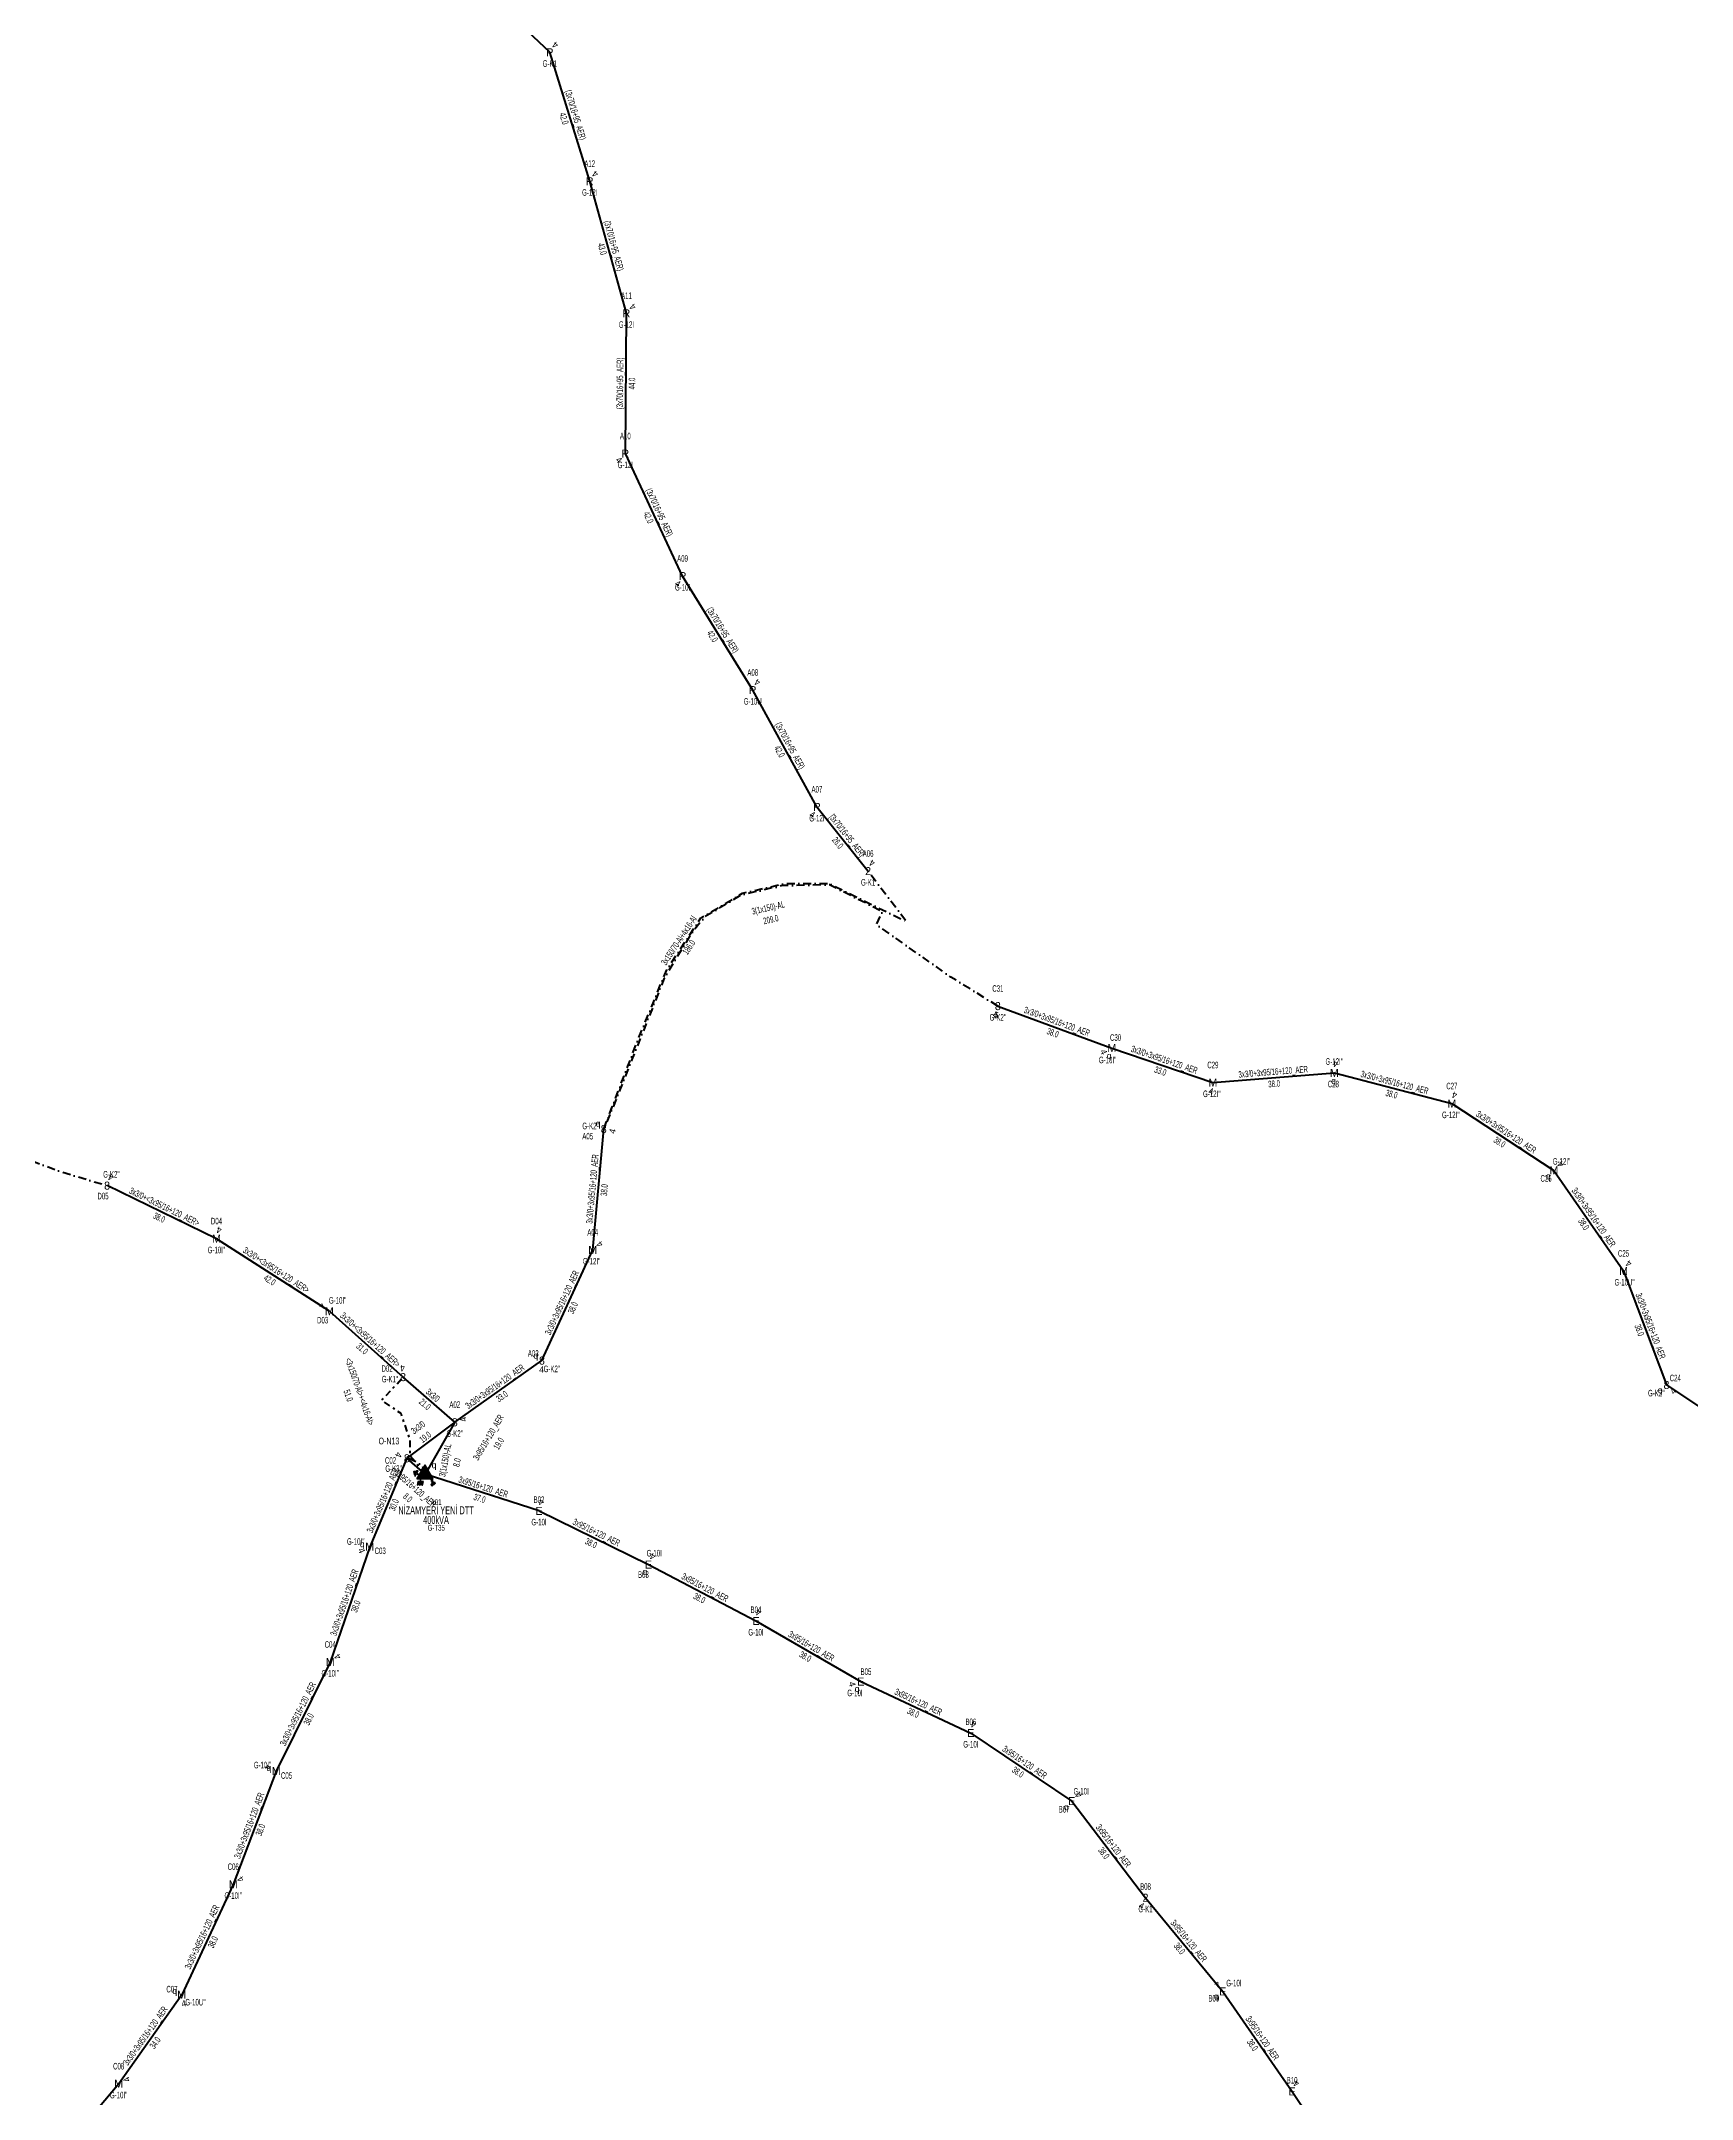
# Model space of a CAD drawing. Header units: millimetres. Extents: x 635683 to 638848, y 4083109 to 4086793.
# Drawn here: x 637170 to 637685, y 4084697 to 4085339 of the extents above; entities that cross this region are included whole.
import ezdxf
from ezdxf.enums import TextEntityAlignment as Align

# ---------------------------------------------------------------- set-up
doc = ezdxf.new("R2010")
doc.units = ezdxf.units.MM
doc.linetypes.add('DASHDOT', pattern=[5, 2.5, -1.25, 0, -1.25])
doc.linetypes.add('DASHEDXX', pattern=[5.05, 2, -1.175, 0.7, -1.175])
for name, color, linetype, lineweight in [('DIREK_AG_MEVCUT', 120, 'Continuous', 25), ('DIREK_AG_YENI', 108, 'Continuous', 25), ('DIREK_OG_YENI', 10, 'Continuous', 25), ('HAT_AG_HAVAI_BYSK', 3, 'Continuous', 50), ('HAT_AG_HAVAI_MEVCUT', 126, 'Continuous', 50), ('HAT_AG_HAVAI_YENI', 3, 'Continuous', 50), ('HAT_AG_YERALTI_ILERDE', 3, 'DASHEDXX', 50), ('HAT_AG_YERALTI_YENI', 3, 'DASHDOT', 50), ('HAT_OG_HAVAI_YENI', 1, 'Continuous', 70), ('HAT_OG_YERALTI_YENI', 1, 'DASHDOT', 70), ('NODE_OG_MEVCUT', 5, 'Continuous', 25), ('TRAFO_TADILAT_BYSK', 5, 'Continuous', 30), ('TRAFO_YENI', 5, 'Continuous', 30)]:
    doc.layers.add(name, color=color, linetype=linetype, lineweight=lineweight)
doc.styles.add('Direk', font='B_CAD')
doc.styles.get("Standard").update_dxf_attribs({"font": 'Arial'})

# ---------------------------------------------------------------- blocks, each defined once
blk = doc.blocks.new('YENI_DIREK')
h = blk.add_hatch(color=32)
h.paths.add_polyline_path([(-3.28, -0.5), (-3.07, -0.63), (-2.64, 0.1), (-1.87, -0.35), (-1.77, -0.17), (-2.54, 0.28), (-2.11, 1.01), (-2.33, 1.14)])
h.paths.add_polyline_path([(-3.42, -0.17), (-3.29, -0.25), (-2.57, 0.98), (-2.7, 1.06)])
h.paths.add_polyline_path([(-3.5, 0.29), (-3.37, 0.22), (-3.01, 0.82), (-3.14, 0.9)])
h.paths.add_polyline_path([(-3.41, 0.73), (-3.54, 0.81), (-3.62, 0.68), (-3.49, 0.61)])
h.paths.add_polyline_path([(-1.26, -1.44), (-1.46, -1.44), (-1.47, -2.34), (-2.22, -2.34), (-2.48, -3.47), (-2.38, -3.47), (-2.17, -2.54), (-1.87, -2.54), (-2.08, -3.47), (-1.98, -3.47), (-1.77, -2.54), (-1.47, -2.54), (-1.68, -3.48), (-1.58, -3.48), (-1.37, -2.54), (-1.07, -2.54), (-1.28, -3.48), (-1.18, -3.48), (-0.97, -2.54), (-0.67, -2.55), (-0.88, -3.48), (-0.78, -3.48), (-0.52, -2.35), (-1.27, -2.34)])
at = {"layer": 'TRAFO_YENI'}
for points in [[(2.31, -1.57), (2.08, -1.92), (2.04, -1.44), (1.9, -1.44), (1.98, -2.32), (2.21, -1.96), (2.27, -2.67), (2.06, -2.67), (2.36, -2.87), (2.36, -2.86), (2.6, -2.49), (2.41, -2.63)], [(2.31, -1.57), (2.08, -1.92), (2.04, -1.44), (1.9, -1.44), (1.98, -2.32), (2.21, -1.96), (2.27, -2.67), (2.06, -2.67), (2.36, -2.87), (1.94, -3.19), (2.16, -3.79), (2.22, -3.74), (2.04, -3.26), (2.22, -3.13), (2.4, -3.6), (2.46, -3.56), (2.28, -3.08), (2.46, -2.94), (2.64, -3.42), (2.69, -3.38), (2.51, -2.9), (2.69, -2.76), (2.87, -3.24), (2.93, -3.2), (2.75, -2.72), (2.93, -2.58), (3.11, -3.06), (3.17, -3.01), (2.95, -2.42), (2.36, -2.86), (2.6, -2.49), (2.41, -2.63)], [(2.93, -2.58), (3.11, -3.06), (3.17, -3.01), (2.95, -2.42), (2.36, -2.86), (2.6, -2.49), (2.41, -2.63), (2.31, -1.57), (2.08, -1.92), (2.04, -1.44), (1.9, -1.44), (1.98, -2.32), (2.21, -1.96), (2.27, -2.67), (2.06, -2.67), (2.36, -2.87), (1.94, -3.19), (2.16, -3.79), (2.22, -3.74), (2.04, -3.26), (2.22, -3.13), (2.4, -3.6), (2.46, -3.56), (2.28, -3.08), (2.46, -2.94), (2.64, -3.42), (2.69, -3.38), (2.51, -2.9), (2.69, -2.76), (2.87, -3.24), (2.93, -3.2), (2.75, -2.72)]]:
    blk.add_hatch(color=32, dxfattribs=at).paths.add_polyline_path(points)
at = {"layer": 'TRAFO_TADILAT_BYSK', "color": 32, "flags": 128}
for points in [[(-3.49, 0.61), (-3.41, 0.73), (-3.54, 0.81), (-3.62, 0.68), (-3.49, 0.61)], [(-3.37, 0.22), (-3.01, 0.82), (-3.14, 0.9), (-3.5, 0.29), (-3.37, 0.22)], [(-3.29, -0.25), (-2.57, 0.98), (-2.7, 1.06), (-3.42, -0.17), (-3.29, -0.25)], [(-1.77, -0.17), (-2.54, 0.28), (-2.11, 1.01), (-2.33, 1.14), (-3.28, -0.5), (-3.07, -0.63), (-2.64, 0.1), (-1.87, -0.35), (-1.77, -0.17)], [(-1.26, -1.44), (-1.46, -1.44), (-1.47, -2.34), (-2.22, -2.34), (-2.48, -3.47), (-2.38, -3.47), (-2.17, -2.54), (-1.87, -2.54), (-2.08, -3.47), (-1.98, -3.47), (-1.77, -2.54), (-1.47, -2.54), (-1.68, -3.48), (-1.58, -3.48), (-1.37, -2.54), (-1.07, -2.54), (-1.28, -3.48), (-1.18, -3.48), (-0.97, -2.54), (-0.67, -2.55), (-0.88, -3.48), (-0.78, -3.48), (-0.52, -2.35), (-1.27, -2.34), (-1.26, -1.44)]]:
    blk.add_lwpolyline(points, dxfattribs=at)
at = {"layer": 'TRAFO_YENI', "linetype": 'Continuous'}
for p, q in [((-2.5, -1.44), (0, 2.89)), ((2.5, -1.44), (0, 2.89)), ((-2.5, -1.44), (2.5, -1.44))]:
    blk.add_line(p, q, dxfattribs=at)
at = {"layer": 'TRAFO_YENI', "color": 32, "flags": 128}
blk.add_lwpolyline([(1.9, -1.44), (2.04, -1.44), (2.08, -1.92), (2.31, -1.57), (2.41, -2.63), (2.6, -2.49), (2.36, -2.86), (2.95, -2.42), (3.17, -3.01), (3.11, -3.06), (2.93, -2.58), (2.75, -2.72), (2.93, -3.2), (2.87, -3.24), (2.69, -2.76), (2.51, -2.9), (2.69, -3.38), (2.64, -3.42), (2.46, -2.94), (2.28, -3.08), (2.46, -3.56), (2.4, -3.6), (2.22, -3.13), (2.04, -3.26), (2.22, -3.74), (2.16, -3.79), (1.94, -3.19), (2.36, -2.87), (2.06, -2.67), (2.27, -2.67), (2.21, -1.96), (1.98, -2.32), (1.9, -1.44)], dxfattribs=at)
at = {"layer": 'TRAFO_YENI', "linetype": 'Continuous'}
for points in [[(-2.5, -1.44), (0, -1.44), (0, 2.89)], [(0, -1.44), (0, 2.89), (2.5, -1.44)]]:
    blk.add_solid(points, dxfattribs=at)

msp = doc.modelspace()

# ---------------------------------------------------------------- linework, layer by layer
at = {"layer": 'HAT_AG_HAVAI_BYSK'}
msp.add_line((637412.313, 4085100.095), (637428.287, 4085080.076), dxfattribs=at)
at = {"layer": 'HAT_AG_HAVAI_MEVCUT'}
for p, q in [((637328.995, 4085335.429), (637298.679, 4085363.978)), ((637341.434, 4085295.22), (637328.995, 4085335.429)), ((637352.892, 4085254.035), (637341.434, 4085295.22)), ((637352.546, 4085210.276), (637352.892, 4085254.035)), ((637370.409, 4085172.093), (637352.546, 4085210.276)), ((637392.295, 4085136.532), (637370.409, 4085172.093)), ((637412.313, 4085100.095), (637392.295, 4085136.532))]:
    msp.add_line(p, q, dxfattribs=at)
at = {"layer": 'HAT_AG_HAVAI_YENI'}
for p, q in [((637299.325, 4084908.204), (637290.042, 4084892.052)), ((637290.042, 4084892.052), (637284.373, 4084896.976)), ((637325.616595, 4084880.571012), (637290.042, 4084892.052)), ((637325.616595, 4084880.571012), (637359.769387, 4084863.824877)), ((637359.769387, 4084863.824877), (637393.296717, 4084846.231394)), ((637393.296717, 4084846.231394), (637426.018699, 4084827.335078)), ((637426.018699, 4084827.335078), (637460.344587, 4084811.290103)), ((637460.344587, 4084811.290103), (637491.845978, 4084790.059227)), ((637491.845978, 4084790.059227), (637514.842, 4084759.928)), ((637514.842, 4084759.928), (637538.939573, 4084730.692838)), ((637538.939573, 4084730.692838), (637560.576349, 4084699.510108)), ((637560.576349, 4084699.510108), (637576.051989, 4084676.61274))]:
    msp.add_line(p, q, dxfattribs=at)
at = {"layer": 'HAT_AG_YERALTI_ILERDE', "flags": 128}
msp.add_lwpolyline([(637290.042, 4084892.052), (637285.401348, 4084897.651244), (637285.464524, 4084902.578951), (637282.55844, 4084910.918148), (637276.556746, 4084915.087746), (637283.188, 4084922.285)], dxfattribs=at)
at = {"layer": 'HAT_AG_YERALTI_YENI', "flags": 128}
msp.add_lwpolyline([(637345.803, 4084999.652), (637356.580425, 4085027.760128), (637365.46348, 4085049.310622), (637376.140179, 4085065.489928), (637389.103355, 4085073.199256), (637402.400742, 4085076.235506), (637416.048318, 4085076.259298), (637440.339338, 4085064.28243), (637428.287, 4085080.076)], dxfattribs=at)
at = {"layer": 'HAT_OG_HAVAI_YENI'}
for p, q in [((637468.774, 4085037.987), (637504.33775, 4085024.887531)), ((637504.33775, 4085024.887531), (637535.862, 4085014.135)), ((637535.862, 4085014.135), (637573.758, 4085017.171)), ((637573.758, 4085017.171), (637610.427, 4085007.567)), ((637610.427, 4085007.567), (637642.248, 4084986.744)), ((637342.371, 4084961.932), (637345.803, 4084999.652)), ((637642.248, 4084986.744), (637663.992, 4084955.38)), ((637224.988514, 4084965.447957), (637190.853, 4084982.011)), ((637260.217145, 4084942.835951), (637224.988514, 4084965.447957)), ((637326.516, 4084927.448), (637342.371, 4084961.932)), ((637663.992, 4084955.38), (637677.389, 4084919.831)), ((637260.217145, 4084942.835951), (637283.188, 4084922.285)), ((637299.325, 4084908.204), (637326.516, 4084927.448)), ((637299.325, 4084908.204), (637283.188, 4084922.285)), ((637677.389, 4084919.831), (637708.75827, 4084898.86078)), ((637299.325, 4084908.204), (637284.373, 4084896.976)), ((637284.373, 4084896.976), (637272.800417, 4084869.364892)), ((637272.800417, 4084869.364892), (637260.476559, 4084833.42484)), ((637260.476559, 4084833.42484), (637243.625441, 4084799.449161)), ((637243.625441, 4084799.449161), (637230.211843, 4084764.103359)), ((637230.211843, 4084764.103359), (637214.121, 4084729.666)), ((637214.121, 4084729.666), (637194.47034, 4084701.902382)), ((637194.47034, 4084701.902382), (637172.463, 4084675.679))]:
    msp.add_line(p, q, dxfattribs=at)
at = {"layer": 'HAT_OG_YERALTI_YENI', "flags": 128}
for points in [[(637468.774, 4085037.987), (637454.12232, 4085047.043322), (637430.885196, 4085063.418705), (637432.789481, 4085067.435581), (637416.225183, 4085075.842354), (637401.481809, 4085075.552436), (637388.656876, 4085072.619379), (637377.493536, 4085065.922893), (637373.119831, 4085060.614636), (637364.677025, 4085046.692783), (637349.998889, 4085009.690913), (637345.803, 4084999.652)], [(637086.562, 4085020.912), (637132.800424, 4085002.433425), (637176.886373, 4084986.212419), (637190.853, 4084982.011)], [(637284.524396, 4084897.009403), (637284.373, 4084896.976)], [(637290.042, 4084892.052), (637289.322643, 4084894.474158), (637287.655167, 4084895.699243), (637284.524396, 4084897.009403)]]:
    msp.add_lwpolyline(points, dxfattribs=at)

# ---------------------------------------------------------------- block references
at = {"layer": 'TRAFO_YENI'}
msp.add_blockref('YENI_DIREK', (637290.042, 4084892.052), dxfattribs=at)

# ---------------------------------------------------------------- texts
at = {"layer": 'DIREK_AG_MEVCUT', "linetype": 'ByBlock', "style": 'Direk'}
for s, p in [('P', (637328.995, 4085335.429)), ('R', (637341.434, 4085295.22)), ('R', (637352.892, 4085254.035)), ('R', (637352.546, 4085210.276)), ('R', (637370.409, 4085172.093)), ('R', (637392.295, 4085136.532)), ('R', (637412.313, 4085100.095))]:
    msp.add_text(s, height=2.5, dxfattribs=at).set_placement(p, align=Align.MIDDLE_CENTER)
at = {"layer": 'DIREK_AG_MEVCUT', "color": 32, "style": 'Direk'}
for rotation, p in [(503.594953, (637330.656771, 4085337.682556)), (502.7735, (637343.127909, 4085297.449501)), (495.000001, (637354.871899, 4085256.014899)), (315.000001, (637350.566101, 4085208.296101)), (327.535709, (637368.906033, 4085169.730567)), (509.391903, (637393.720657, 4085138.941876)), (329.391903, (637410.887343, 4085097.685124))]:
    msp.add_text('4', height=2, rotation=rotation, dxfattribs=at).set_placement(p, align=Align.MIDDLE_CENTER)
at = {"layer": 'DIREK_AG_MEVCUT', "linetype": 'ByBlock', "width": 0.53}
for s, p in [('G-K1', (637328.995, 4085331.929)), ('A12', (637341.434, 4085300.72)), ('G-12I', (637341.434, 4085291.72)), ('A11', (637352.892, 4085259.535)), ('G-12I', (637352.892, 4085250.535)), ('A10', (637352.546, 4085215.776)), ('G-12I', (637352.546, 4085206.776)), ('A09', (637370.409, 4085177.593)), ('G-10I', (637370.409, 4085168.593)), ('A08', (637392.295, 4085142.032)), ('G-10U', (637392.295, 4085133.032)), ('A07', (637412.313, 4085105.595)), ('G-12I', (637412.313, 4085096.595))]:
    msp.add_text(s, height=2.05, dxfattribs=at).set_placement(p, align=Align.MIDDLE_CENTER)
at = {"layer": 'DIREK_AG_YENI', "linetype": 'ByBlock', "width": 0.53}
for s, p in [('A06', (637428.287, 4085085.576)), ('G-K1', (637428.287, 4085076.576))]:
    msp.add_text(s, height=2.05, dxfattribs=at).set_placement(p, align=Align.MIDDLE_CENTER)
at = {"layer": 'DIREK_AG_YENI', "color": 32, "style": 'Direk'}
for rotation, p in [(513.67393, (637429.528741, 4085082.585597)), (526.939955, (637326.249317, 4084883.298587)), (512.703778, (637361.053442, 4084866.31309)), (524.997197, (637394.021543, 4084848.93595)), (286.232586, (637423.330321, 4084826.552374)), (523.01068, (637461.162729, 4084813.967909)), (492.018379, (637493.926182, 4084791.93346)), (333.67536, (637513.600321, 4084757.418372)), (218.31213, (637537.203727, 4084732.889844)), (512.026788, (637561.889713, 4084701.982976))]:
    msp.add_text('4', height=2, rotation=rotation, dxfattribs=at).set_placement(p, align=Align.MIDDLE_CENTER)
at = {"layer": 'DIREK_AG_YENI', "linetype": 'ByBlock', "style": 'Direk'}
msp.add_text('2', height=2.5, dxfattribs=at).set_placement((637428.287, 4085080.076), align=Align.MIDDLE_CENTER)
at = {"layer": 'DIREK_AG_YENI', "width": 0.53}
for s, p in [('B02', (637325.616595, 4084884.071012)), ('G-10I', (637325.616595, 4084877.071012)), ('G-10I', (637361.572838, 4084867.37903)), ('B03', (637358.185638, 4084860.703702)), ('B04', (637393.296717, 4084849.731394)), ('G-10I', (637393.296717, 4084842.731394)), ('B05', (637427.636402, 4084830.438791)), ('G-10I', (637424.171773, 4084823.791579)), ('B06', (637460.344587, 4084814.790103)), ('G-10I', (637460.344587, 4084807.790103)), ('G-10I', (637494.753458, 4084793.143064)), ('B07', (637489.444993, 4084787.512607)), ('B08', (637514.842, 4084763.428)), ('G-K1', (637514.842, 4084756.428)), ('G-10I', (637542.412229, 4084733.321725)), ('B09', (637536.149011, 4084728.580313)), ('B10', (637560.576349, 4084703.010108))]:
    msp.add_text(s, height=2.05, dxfattribs=at).set_placement(p, align=Align.MIDDLE_CENTER)
at = {"layer": 'DIREK_AG_YENI', "style": 'Direk'}
for s, p in [('E', (637325.616595, 4084880.571012)), ('E', (637359.769387, 4084863.824877)), ('E', (637393.296717, 4084846.231394)), ('E', (637426.018699, 4084827.335078)), ('E', (637460.344587, 4084811.290103)), ('E', (637491.845978, 4084790.059227)), ('2', (637514.842, 4084759.928)), ('E', (637538.939573, 4084730.692838)), ('E', (637560.576349, 4084699.510108))]:
    msp.add_text(s, height=2.5, dxfattribs=at).set_placement(p, align=Align.MIDDLE_CENTER)
at = {"layer": 'DIREK_AG_YENI', "color": 4, "style": 'Direk'}
for p in [(637358.638138, 4084861.595466), (637424.863197, 4084825.11814), (637490.130988, 4084788.240213), (637536.946315, 4084729.183891)]:
    msp.add_text('q', height=2, dxfattribs=at).set_placement(p, align=Align.MIDDLE_CENTER)
at = {"layer": 'DIREK_OG_YENI', "width": 0.53}
for s, p in [('C31', (637468.774, 4085043.487)), ("G-K2''", (637468.774, 4085034.487)), ('C30', (637505.507628, 4085028.186225)), ("G-10I''", (637503.027784, 4085021.193832)), ('C29', (637535.862, 4085019.635)), ("G-12I''", (637573.733601, 4085020.711821)), ('C28', (637573.449995, 4085013.684579)), ('C27', (637610.427, 4085013.067)), ("G-12I''", (637535.52479, 4085010.635)), ("G-K2''", (637341.703573, 4085000.605106)), ("G-12I''", (637610.08979, 4085004.067)), ('A05', (637340.803312, 4084997.428506)), ("G-K2''", (637192.221235, 4084985.518026)), ("G-12I''", (637644.654293, 4084989.561963)), ('C26', (637639.80648, 4084984.236216)), ('D05', (637189.580893, 4084978.750365)), ('D04', (637224.988514, 4084970.947957)), ('A04', (637342.371, 4084967.432)), ("G-10I''", (637224.988514, 4084961.947957)), ('C25', (637663.992, 4084960.88)), ("G-12I''", (637342.03379, 4084958.432)), ("G-10U''", (637664.32921, 4084951.88)), ("G-10I''", (637262.795516, 4084946.225896)), ('D03', (637258.098305, 4084940.05018)), ('A03', (637323.823163, 4084929.683761)), ('D02', (637278.213306, 4084924.966965)), ("G-K1''", (637279.133481, 4084921.660546)), ("G-K2''", (637329.639581, 4084924.854609)), ('C24', (637680.130293, 4084922.007077)), ("G-K2''", (637674.201322, 4084917.300576)), ('A02', (637299.325, 4084913.704)), ("G-K2''", (637299.325, 4084904.704)), ('C02', (637279.289036, 4084896.307955)), ("G-K3''", (637280.240467, 4084893.763895)), ("G-10I''", (637268.433975, 4084871.02646)), ('C03', (637276.071582, 4084868.120112)), ('C04', (637260.476559, 4084838.92484)), ("G-10I''", (637260.476559, 4084829.92484)), ("G-10I''", (637239.364492, 4084801.309035)), ('C05', (637246.833177, 4084798.049007)), ('C06', (637230.211843, 4084769.603359)), ("G-10I''", (637230.211843, 4084760.603359)), ('C07', (637211.095032, 4084731.424839)), ("G-10U''", (637218.421412, 4084727.362395)), ('C08', (637194.47034, 4084707.402382)), ("G-10I''", (637194.47034, 4084698.402382))]:
    msp.add_text(s, height=2.05, dxfattribs=at).set_placement(p, align=Align.MIDDLE_CENTER)
at = {"layer": 'DIREK_OG_YENI', "style": 'Direk'}
for s, p in [('8', (637468.774, 4085037.987)), ('M', (637504.33775, 4085024.887531)), ('M', (637535.862, 4085014.135)), ('M', (637573.758, 4085017.171)), ('M', (637610.427, 4085007.567)), ('8', (637345.803, 4084999.652)), ('M', (637642.248, 4084986.744)), ('8', (637190.853, 4084982.011)), ('M', (637224.988514, 4084965.447957)), ('M', (637342.371, 4084961.932)), ('M', (637663.992, 4084955.38)), ('M', (637260.217145, 4084942.835951)), ('8', (637283.188, 4084922.285)), ('8', (637326.516, 4084927.448)), ('8', (637677.389, 4084919.831)), ('8', (637299.325, 4084908.204)), ('8', (637284.373, 4084896.976)), ('M', (637272.800417, 4084869.364892)), ('M', (637260.476559, 4084833.42484)), ('M', (637243.625441, 4084799.449161)), ('M', (637230.211843, 4084764.103359)), ('M', (637214.121, 4084729.666)), ('M', (637194.47034, 4084701.902382))]:
    msp.add_text(s, height=2.5, dxfattribs=at).set_placement(p, align=Align.MIDDLE_CENTER)
at = {"layer": 'DIREK_OG_YENI', "color": 32, "style": 'Direk'}
for s, rotation, p in [('4', 344.139728, (637468.008782, 4085035.293593)), ('5', 349.889675, (637468.282476, 4085035.23048)), ('4', 295.126177, (637501.8027, 4085023.698614)), ('4', 532.859051, (637574.10607, 4085019.949281)), ('4', 347.831456, (637535.271793, 4085011.397911)), ('4', 523.400051, (637611.226925, 4085010.250304)), ('4', 436.059047, (637348.520525, 4084998.977419)), ('4', 492.119165, (637644.324904, 4084988.621889)), ('4', 516.40194, (637191.97389, 4084984.576854)), ('4', 523.65252, (637225.776607, 4084968.13476)), ('4', 489.648986, (637344.52691, 4084963.718631)), ('4', 505.324714, (637665.58499, 4084957.682691)), ('4', 235.024324, (637257.922837, 4084944.440991)), ('4', 543.537418, (637283.015239, 4084925.079665)), ('4', 357.793393, (637326.408191, 4084924.650076)), ('4', 407.340246, (637679.448094, 4084917.933599)), ('4', 467.644175, (637301.99328, 4084909.052693)), ('4', 247.195067, (637281.791877, 4084898.061266)), ('4', 295.119876, (637270.265236, 4084868.176255)), ('4', 485.536571, (637262.755044, 4084835.052263)), ('4', 245.019383, (637241.087379, 4084800.631633)), ('4', 484.60922, (637232.516369, 4084765.693692)), ('4', 373.26654, (637214.763548, 4084726.940723)), ('4', 477.354866, (637196.957237, 4084703.188983))]:
    msp.add_text(s, height=2, rotation=rotation, dxfattribs=at).set_placement(p, align=Align.MIDDLE_CENTER)
at = {"layer": 'DIREK_OG_YENI', "color": 4, "style": 'Direk'}
for p in [(637503.502122, 4085022.531321), (637573.537996, 4085014.680699), (637344.035233, 4085001.419767), (637640.504057, 4084984.952726), (637324.592545, 4084929.044972), (637675.430934, 4084918.276659), (637270.46387, 4084870.254022), (637241.334201, 4084800.449271), (637211.959594, 4084730.922314)]:
    msp.add_text('q', height=2, dxfattribs=at).set_placement(p, align=Align.MIDDLE_CENTER)
at = {"layer": 'HAT_AG_HAVAI_BYSK', "lineweight": 30, "width": 0.53}
msp.add_text('[3x70/16+95_AER]', height=2.05, rotation=308.587835, dxfattribs=at).set_placement((637420.964405, 4085090.615657, 318714.1435), align=Align.CENTER)
msp.add_text('26.0', height=2.05, rotation=308.587835, dxfattribs=at).set_placement((637419.635595, 4085089.555343, 318714.1435), align=Align.TOP_CENTER)
at = {"layer": 'HAT_AG_HAVAI_MEVCUT', "lineweight": 30, "width": 0.53}
for rotation, p in [(287.189903, (637336.026531, 4085315.575709, 318664.4975)), (285.546997, (637347.981899, 4085274.855324, 318670.717)), (89.546975, (637351.869027, 4085232.162221, 318676.446)), (295.071415, (637362.247413, 4085191.544685, 318676.273)), (301.610199, (637382.075889, 4085154.758017, 318685.2045)), (298.783804, (637403.048976, 4085118.72278, 318696.1475))]:
    msp.add_text('(3x70/16+95_AER)', height=2.05, rotation=rotation, dxfattribs=at).set_placement(p, align=Align.CENTER)
for s, rotation, p in [('42.0', 287.189903, (637334.402469, 4085315.073291, 318664.4975)), ('43.0', 285.546997, (637346.344101, 4085274.399676, 318670.717)), ('44.0', 89.546975, (637353.568973, 4085232.148779, 318676.446)), ('42.0', 295.071415, (637360.707587, 4085190.824315, 318676.273)), ('42.0', 301.610199, (637380.628111, 4085153.866983, 318685.2045)), ('42.0', 298.783804, (637401.559024, 4085117.90422, 318696.1475))]:
    msp.add_text(s, height=2.05, rotation=rotation, dxfattribs=at).set_placement(p, align=Align.TOP_CENTER)
at = {"layer": 'HAT_AG_HAVAI_YENI', "lineweight": 30, "width": 0.53}
for rotation, p in [(59.327196, (637310.691422, 4084902.951764)), (319.021396, (637286.470923, 4084886.730221)), (342.390165, (637307.913966, 4084887.081751)), (333.879907, (637343.067207, 4084872.961137)), (332.311734, (637376.928014, 4084855.780801)), (329.994392, (637410.08278, 4084837.519316)), (334.947168, (637443.541579, 4084820.08262)), (326.021357, (637476.570334, 4084801.379524)), (307.34998, (637504.019544, 4084775.509084)), (309.498372, (637527.546535, 4084745.850858)), (304.755639, (637550.456313, 4084715.586039))]:
    msp.add_text('3x95/16+120_AER', height=2.05, rotation=rotation, dxfattribs=at).set_placement(p, align=Align.CENTER)
for s, rotation, p in [('19.0', 59.327196, (637312.153583, 4084902.084535)), ('8.0', 319.021396, (637285.356101, 4084885.446798)), ('37.0', 342.390165, (637307.399659, 4084885.461416)), ('38.0', 333.879907, (637342.318775, 4084871.434752)), ('38.0', 332.311734, (637376.13809, 4084854.27547)), ('38.0', 329.994392, (637409.232636, 4084836.047156)), ('38.0', 334.947168, (637442.821707, 4084818.54256)), ('38.0', 326.021357, (637475.620231, 4084799.969806)), ('38.0', 307.34998, (637502.668138, 4084774.477725)), ('38.0', 309.498372, (637526.234743, 4084744.769562)), ('38.0', 304.755639, (637549.059609, 4084714.616907))]:
    msp.add_text(s, height=2.05, rotation=rotation, dxfattribs=at).set_placement(p, align=Align.TOP_CENTER)
at = {"layer": 'HAT_AG_YERALTI_ILERDE', "lineweight": 30, "width": 0.53}
msp.add_text('<3x150/70-Al>+<4x16-Al>', height=2.05, rotation=289.212672, dxfattribs=at).set_placement((637268.704328, 4084917.45226), align=Align.CENTER)
msp.add_text('51.0', height=2.05, rotation=289.212672, dxfattribs=at).set_placement((637267.099012, 4084916.892832), align=Align.TOP_CENTER)
at = {"layer": 'HAT_AG_YERALTI_YENI', "lineweight": 30, "width": 0.53}
msp.add_text('3x150/70-Al+4x16-Al', height=2.05, rotation=56.579241, dxfattribs=at).set_placement((637370.092378, 4085057.86844), align=Align.CENTER)
msp.add_text('186.0', height=2.05, rotation=56.579241, dxfattribs=at).set_placement((637371.511281, 4085056.932109), align=Align.TOP_CENTER)
at = {"layer": 'HAT_OG_HAVAI_YENI', "lineweight": 30, "width": 0.53}
for s, rotation, p in [('3x3/0+3x95/16+120_AER', 339.779347, (637486.849666, 4085032.234879, 318752.168875)), ('3x3/0+3x95/16+120_AER', 341.166669, (637520.374217, 4085020.315942)), ('3x3/0+3x95/16+120_AER', 4.579211, (637554.742333, 4085016.500279)), ('3x3/0+3x95/16+120_AER', 345.3235, (637592.307904, 4085013.19107)), ('3x3/0+3x95/16+120_AER', 326.800126, (637626.8026, 4084997.866706)), ('3x3/0+3x95/16+120_AER', 84.80096, (637343.240438, 4084980.868919)), ('3x3/0+<3x95/16+120_AER>', 334.116639, (637208.292016, 4084974.494125)), ('3x3/0+3x95/16+120_AER', 304.733978, (637653.818582, 4084971.546501)), ('3x3/0+<3x95/16+120_AER>', 327.305037, (637243.061971, 4084954.857279, 318612.494257)), ('3x3/0+3x95/16+120_AER', 65.307928, (637333.671128, 4084945.045307)), ('3x3/0+3x95/16+120_AER', 290.649429, (637671.486265, 4084937.90567)), ('3x3/0+<3x95/16+120_AER>', 318.182181, (637272.269454, 4084933.193725, 318641.594132)), ('3x3/0+3x95/16+120_AER', 35.287945, (637312.429264, 4084918.520248, 318663.257969)), ('3x3/0', 318.893153, (637291.815306, 4084915.884969, 318649.662329)), ('3x3/0', 396.906169, (637288.497179, 4084905.774344, 318642.18632)), ('3x3/0+3x95/16+120_AER', 427.260473, (637277.802597, 4084883.498838)), ('3x3/0+3x95/16+120_AER', 431.073139, (637265.834445, 4084851.670573)), ('3x3/0+3x95/16+120_AER', 423.619696, (637251.289515, 4084816.814678)), ('3x3/0+3x95/16+120_AER', 429.218437, (637236.123943, 4084782.077845)), ('3x3/0+3x95/16+120_AER', 424.955183, (637221.39625, 4084747.244706)), ('3x3/0+3x95/16+120_AER', 414.710366, (637203.601773, 4084716.275443, 318597.23517))]:
    msp.add_text(s, height=2.05, rotation=rotation, dxfattribs=at).set_placement(p, align=Align.CENTER)
for s, rotation, p in [('38.0', 339.779347, (637486.262084, 4085030.639652, 318752.168875)), ('33.0', 341.166669, (637519.825429, 4085018.706957)), ('38.0', 4.579211, (637554.878056, 4085014.805706)), ('38.0', 345.3235, (637591.87719, 4085011.546538)), ('38.0', 326.800126, (637625.871746, 4084996.444204)), ('38.0', 84.80096, (637344.933444, 4084980.714872)), ('38.0', 334.116639, (637207.549898, 4084972.964661)), ('38.0', 304.733978, (637652.421511, 4084970.577897)), ('42.0', 327.305037, (637242.143688, 4084953.42663, 318612.494257)), ('38.0', 65.307928, (637335.21569, 4084944.335147)), ('38.0', 290.649429, (637669.89548, 4084937.306166)), ('31.0', 318.182181, (637271.135954, 4084931.926768, 318641.594132)), ('33.0', 35.287945, (637313.41133, 4084917.132608, 318663.257969)), ('21.0', 318.893153, (637290.697615, 4084914.604045, 318649.662329)), ('19.0', 396.906169, (637289.51804, 4084904.41499, 318642.18632)), ('30.0', 427.260473, (637279.370459, 4084882.841716)), ('38.0', 431.073139, (637267.442531, 4084851.119159)), ('38.0', 423.619696, (637252.812485, 4084816.059322)), ('38.0', 429.218437, (637237.713341, 4084781.474675)), ('38.0', 424.955183, (637222.936411, 4084746.52505)), ('34.0', 414.710366, (637204.989385, 4084715.293336, 318597.23517))]:
    msp.add_text(s, height=2.05, rotation=rotation, dxfattribs=at).set_placement(p, align=Align.TOP_CENTER)
at = {"layer": 'HAT_OG_YERALTI_YENI', "lineweight": 30, "width": 0.53}
for rotation, p in [(372.881978, (637397.335481, 4085067.654359)), (78.96894, (637297.313028, 4084896.182017))]:
    msp.add_text('3(1x150)-AL', height=2.05, rotation=rotation, dxfattribs=at).set_placement(p, align=Align.CENTER)
for s, rotation, p in [('209.0', 372.881978, (637397.714485, 4085065.997145)), ('8.0', 78.96894, (637298.981618, 4084895.856737))]:
    msp.add_text(s, height=2.05, rotation=rotation, dxfattribs=at).set_placement(p, align=Align.TOP_CENTER)
at = {"layer": 'NODE_OG_MEVCUT', "width": 0.6}
msp.add_text('O-N13', height=2.1, dxfattribs=at).set_placement((637278.789983, 4084903.416635), align=Align.TOP_CENTER)
at = {"layer": 'NODE_OG_MEVCUT', "style": 'Direk'}
msp.add_text('A', height=1.4, dxfattribs=at).set_placement((637284.524396, 4084897.009403), align=Align.MIDDLE_CENTER)
at = {"layer": 'TRAFO_YENI', "color": 4, "style": 'Direk'}
msp.add_text('q', height=2, dxfattribs=at).set_placement((637292.870427, 4084894.880427), align=Align.MIDDLE_CENTER)
at = {"layer": 'TRAFO_YENI', "width": 0.6}
for s, height, p in [('A01', 1.8, (637293.515854, 4084882.386282)), ('NİZAMYERİ YENİ DTT', 2.5, (637293.486446, 4084879.506117)), ('400kVA', 2.5, (637293.486446, 4084876.506117))]:
    msp.add_text(s, height=height, dxfattribs=at).set_placement(p, align=Align.CENTER)
msp.add_text('G-T35', height=1.8, dxfattribs=at).set_placement((637293.553502, 4084876.213501), align=Align.TOP_CENTER)

doc.saveas('drawing.dxf')
